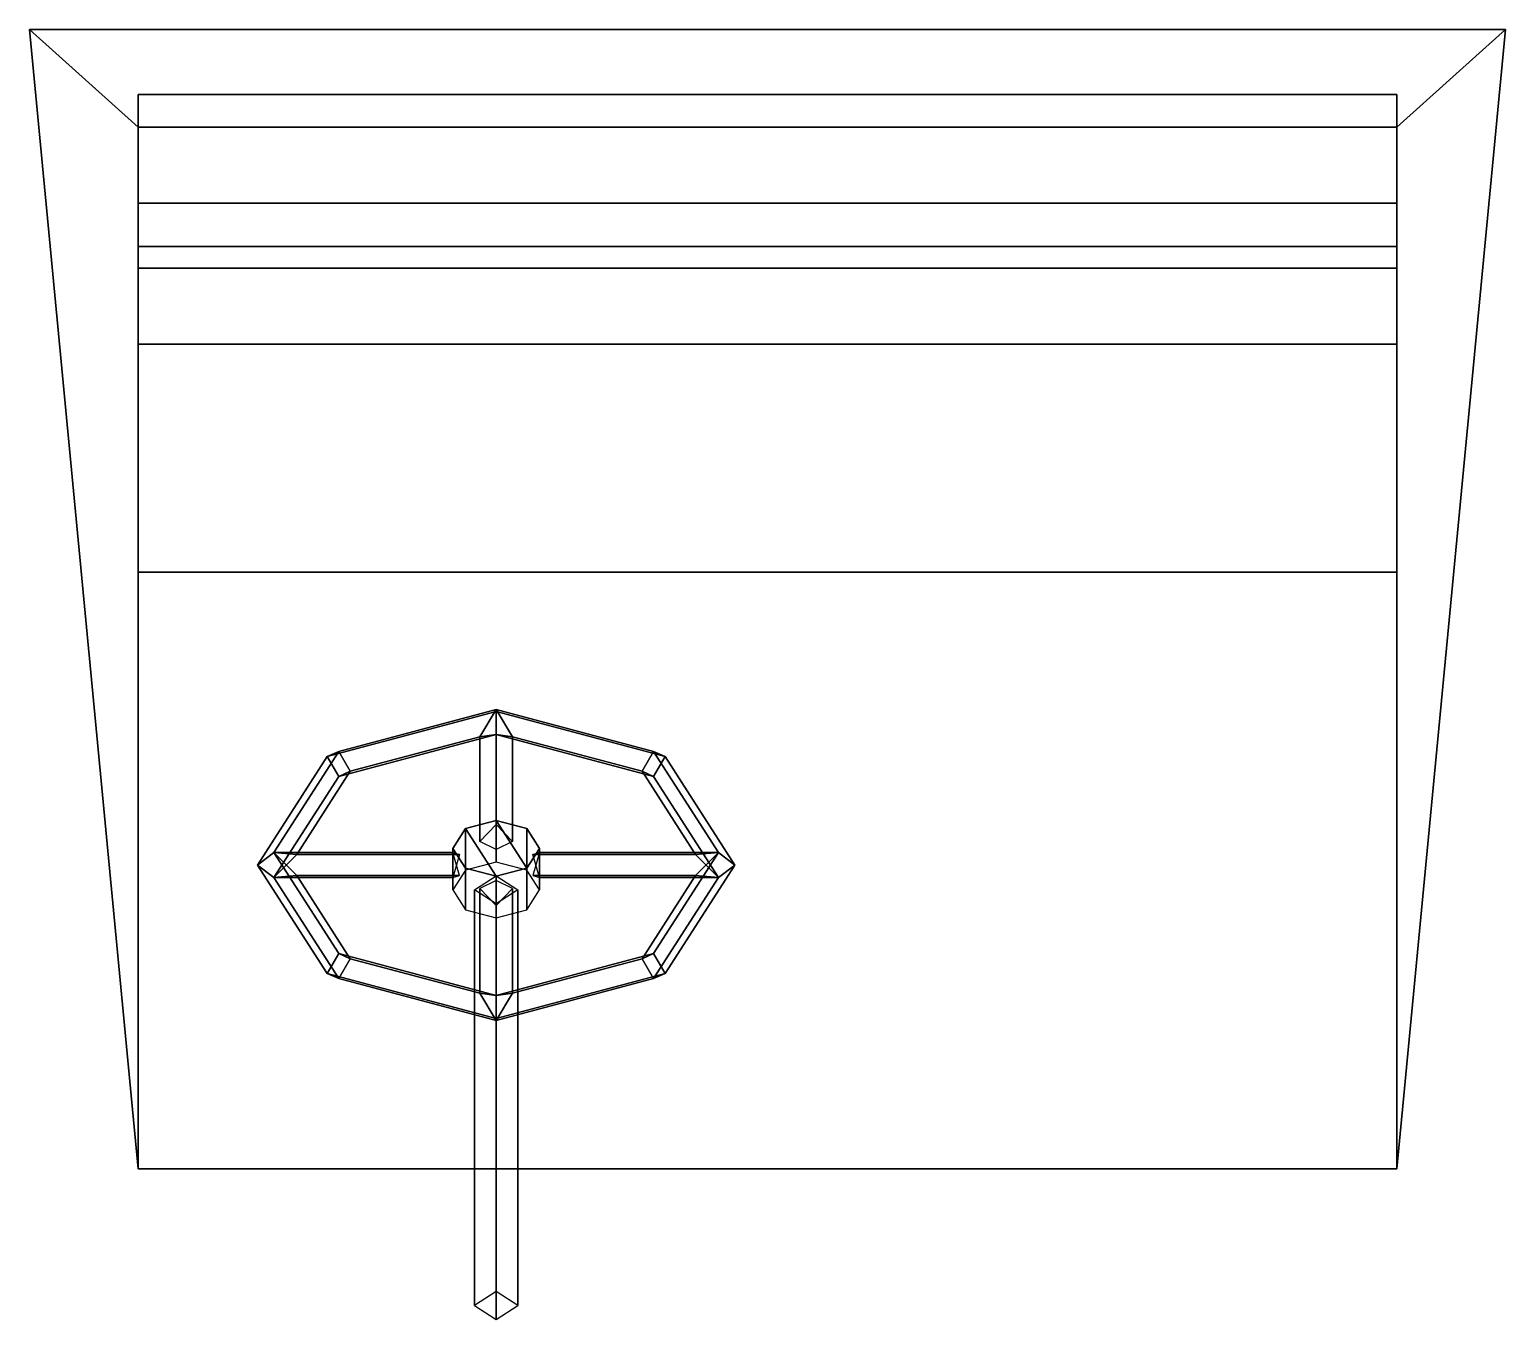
# Model space of a CAD drawing. Extents: x -0.68 to 0.68, y -1.65 to -0.46.
import ezdxf

# ---------------------------------------------------------------- set-up
doc = ezdxf.new("R2010")
doc.units = 0
doc.layers.add('INTERNALS', color=5, linetype='CONTINUOUS')

msp = doc.modelspace()

# ---------------------------------------------------------------- linework, layer by layer
at = {"layer": 'INTERNALS'}
for points in [[(0.68, -0.46, 0.91), (0.68, -0.46, 1.64), (-0.68, -0.46, 1.64), (-0.68, -0.46, 0.91)], [(-0.58, -0.55, 0.91), (-0.68, -0.46, 0.91), (-0.58, -1.51, 0.91), (-0.58, -0.96, 0.91)], [(-0.68, -0.46, 0.91), (-0.58, -0.55, 0.91), (0.58, -0.55, 0.91), (0.68, -0.46, 0.91)], [(-0.68, -0.46, 0.91), (-0.68, -0.46, 1.64), (-0.58, -1.51, 1.64), (-0.58, -1.51, 0.91)], [(0.58, -0.96, 0.91), (0.58, -1.51, 0.91), (0.68, -0.46, 0.91), (0.58, -0.55, 0.91)], [(0.58, -1.51, 0.91), (0.58, -1.51, 1.64), (0.68, -0.46, 1.64), (0.68, -0.46, 0.91)], [(-0.58, -0.52, 1.81), (-0.58, -0.62, 1.83), (0.58, -0.62, 1.83), (0.58, -0.52, 1.81)], [(-0.58, -0.55, 1.41), (-0.58, -0.52, 1.81), (0.58, -0.52, 1.81), (0.58, -0.55, 1.41)], [(-0.58, -0.52, 1.81), (-0.58, -0.55, 1.41), (-0.58, -0.68, 1.81), (-0.58, -0.62, 1.83)], [(0.58, -0.62, 1.83), (0.58, -0.68, 1.81), (0.58, -0.55, 1.41), (0.58, -0.52, 1.81)], [(-0.58, -0.55, 0.91), (-0.58, -0.55, 1.41), (0.58, -0.55, 1.41), (0.58, -0.55, 0.91)], [(-0.58, -0.75, 1.41), (-0.58, -0.55, 0.91), (-0.58, -0.96, 0.91), (-0.58, -0.96, 1.41)], [(-0.58, -0.55, 1.41), (-0.58, -0.55, 0.91), (-0.58, -0.75, 1.41), (-0.58, -0.68, 1.81)], [(0.58, -0.96, 1.41), (0.58, -0.96, 0.91), (0.58, -0.55, 0.91), (0.58, -0.75, 1.41)], [(0.58, -0.68, 1.81), (0.58, -0.75, 1.41), (0.58, -0.55, 0.91), (0.58, -0.55, 1.41)], [(-0.58, -0.62, 1.83), (-0.58, -0.66, 1.83), (0.58, -0.66, 1.83), (0.58, -0.62, 1.83)], [(-0.58, -0.62, 1.83), (-0.58, -0.68, 1.81), (-0.58, -0.66, 1.83)], [(0.58, -0.66, 1.83), (0.58, -0.68, 1.81), (0.58, -0.62, 1.83)], [(-0.58, -0.66, 1.83), (-0.58, -0.68, 1.81), (0.58, -0.68, 1.81), (0.58, -0.66, 1.83)], [(-0.58, -0.68, 1.81), (-0.58, -0.75, 1.41), (0.58, -0.75, 1.41), (0.58, -0.68, 1.81)], [(-0.58, -0.75, 1.41), (-0.58, -0.96, 1.41), (0.58, -0.96, 1.41), (0.58, -0.75, 1.41)], [(-0.58, -0.96, 0.91), (-0.58, -1.51, 0.91), (0.58, -1.51, 0.91), (0.58, -0.96, 0.91)], [(-0.58, -0.96, 1.41), (-0.58, -0.96, 0.91), (0.58, -0.96, 0.91), (0.58, -0.96, 1.41)], [(-0.25, -1.0867, 1.5926), (-0.25, -1.0886, 1.5715), (-0.4056, -1.13, 1.6208), (-0.395, -1.1253, 1.6386)], [(-0.265, -1.1119, 1.5992), (-0.25, -1.0867, 1.5926), (-0.395, -1.1253, 1.6386), (-0.3844, -1.1436, 1.6371)], [(-0.265, -1.2083, 1.7141), (-0.25, -1.1928, 1.719), (-0.25, -1.0867, 1.5926), (-0.265, -1.1119, 1.5992)], [(-0.1156, -1.1436, 1.6371), (-0.105, -1.1253, 1.6386), (-0.25, -1.0867, 1.5926), (-0.235, -1.1119, 1.5992)], [(-0.105, -1.1253, 1.6386), (-0.0944, -1.13, 1.6208), (-0.25, -1.0886, 1.5715), (-0.25, -1.0867, 1.5926)], [(-0.25, -1.1928, 1.719), (-0.235, -1.2083, 1.7141), (-0.235, -1.1119, 1.5992), (-0.25, -1.0867, 1.5926)], [(-0.25, -1.0886, 1.5715), (-0.25, -1.1097, 1.5733), (-0.395, -1.1483, 1.6193), (-0.4056, -1.13, 1.6208)], [(-0.0944, -1.13, 1.6208), (-0.105, -1.1483, 1.6193), (-0.25, -1.1097, 1.5733), (-0.25, -1.0886, 1.5715)], [(-0.25, -1.1097, 1.5733), (-0.265, -1.1119, 1.5992), (-0.3844, -1.1436, 1.6371), (-0.395, -1.1483, 1.6193)], [(-0.25, -1.2158, 1.6997), (-0.265, -1.2083, 1.7141), (-0.265, -1.1119, 1.5992), (-0.25, -1.1097, 1.5733)], [(-0.105, -1.1483, 1.6193), (-0.1156, -1.1436, 1.6371), (-0.235, -1.1119, 1.5992), (-0.25, -1.1097, 1.5733)], [(-0.235, -1.2083, 1.7141), (-0.25, -1.2158, 1.6997), (-0.25, -1.1097, 1.5733), (-0.235, -1.1119, 1.5992)], [(-0.395, -1.1253, 1.6386), (-0.4056, -1.13, 1.6208), (-0.47, -1.23, 1.74), (-0.455, -1.2185, 1.7496)], [(-0.3844, -1.1436, 1.6371), (-0.395, -1.1253, 1.6386), (-0.455, -1.2185, 1.7496), (-0.4338, -1.2204, 1.7285)], [(-0.0662, -1.2204, 1.7285), (-0.045, -1.2185, 1.7496), (-0.105, -1.1253, 1.6386), (-0.1156, -1.1436, 1.6371)], [(-0.045, -1.2185, 1.7496), (-0.03, -1.23, 1.74), (-0.0944, -1.13, 1.6208), (-0.105, -1.1253, 1.6386)], [(-0.4056, -1.13, 1.6208), (-0.395, -1.1483, 1.6193), (-0.455, -1.2415, 1.7304), (-0.47, -1.23, 1.74)], [(-0.03, -1.23, 1.74), (-0.045, -1.2415, 1.7304), (-0.105, -1.1483, 1.6193), (-0.0944, -1.13, 1.6208)], [(-0.395, -1.1483, 1.6193), (-0.3844, -1.1436, 1.6371), (-0.4338, -1.2204, 1.7285), (-0.455, -1.2415, 1.7304)], [(-0.045, -1.2415, 1.7304), (-0.0662, -1.2204, 1.7285), (-0.1156, -1.1436, 1.6371), (-0.105, -1.1483, 1.6193)], [(-0.29, -1.2147, 1.7529), (-0.2783, -1.1965, 1.7312), (-0.2783, -1.2348, 1.699), (-0.29, -1.253, 1.7207)], [(-0.25, -1.2404, 1.7835), (-0.2783, -1.1965, 1.7312), (-0.29, -1.2147, 1.7529), (-0.2783, -1.2329, 1.7745)], [(-0.2783, -1.1965, 1.7312), (-0.25, -1.189, 1.7222), (-0.25, -1.2273, 1.6901), (-0.2783, -1.2348, 1.699)], [(-0.2217, -1.2329, 1.7745), (-0.25, -1.189, 1.7222), (-0.2783, -1.1965, 1.7312), (-0.25, -1.2404, 1.7835)], [(-0.25, -1.189, 1.7222), (-0.2217, -1.1965, 1.7312), (-0.2217, -1.2348, 1.699), (-0.25, -1.2273, 1.6901)], [(-0.21, -1.2147, 1.7529), (-0.2217, -1.1965, 1.7312), (-0.25, -1.189, 1.7222), (-0.2217, -1.2329, 1.7745)], [(-0.2217, -1.1965, 1.7312), (-0.21, -1.2147, 1.7529), (-0.21, -1.253, 1.7207), (-0.2217, -1.2348, 1.699)], [(-0.455, -1.2185, 1.7496), (-0.47, -1.23, 1.74), (-0.4056, -1.33, 1.8592), (-0.395, -1.3117, 1.8607)], [(-0.4338, -1.2396, 1.7515), (-0.455, -1.2185, 1.7496), (-0.395, -1.3117, 1.8607), (-0.3844, -1.3164, 1.8429)], [(-0.2838, -1.2396, 1.7515), (-0.29, -1.2185, 1.7496), (-0.455, -1.2185, 1.7496), (-0.4338, -1.2396, 1.7515)], [(-0.29, -1.2185, 1.7496), (-0.2838, -1.2204, 1.7285), (-0.4338, -1.2204, 1.7285), (-0.455, -1.2185, 1.7496)], [(-0.2838, -1.2204, 1.7285), (-0.29, -1.2415, 1.7304), (-0.455, -1.2415, 1.7304), (-0.4338, -1.2204, 1.7285)], [(-0.2783, -1.2329, 1.7745), (-0.29, -1.2147, 1.7529), (-0.29, -1.253, 1.7207), (-0.2783, -1.2712, 1.7424)], [(-0.21, -1.2147, 1.7529), (-0.2217, -1.2329, 1.7745), (-0.2217, -1.2712, 1.7424), (-0.21, -1.253, 1.7207)], [(-0.21, -1.2185, 1.7496), (-0.2162, -1.2396, 1.7515), (-0.0662, -1.2396, 1.7515), (-0.045, -1.2185, 1.7496)], [(-0.2162, -1.2204, 1.7285), (-0.21, -1.2185, 1.7496), (-0.045, -1.2185, 1.7496), (-0.0662, -1.2204, 1.7285)], [(-0.21, -1.2415, 1.7304), (-0.2162, -1.2204, 1.7285), (-0.0662, -1.2204, 1.7285), (-0.045, -1.2415, 1.7304)], [(-0.1156, -1.3164, 1.8429), (-0.105, -1.3117, 1.8607), (-0.045, -1.2185, 1.7496), (-0.0662, -1.2396, 1.7515)], [(-0.105, -1.3117, 1.8607), (-0.0944, -1.33, 1.8592), (-0.03, -1.23, 1.74), (-0.045, -1.2185, 1.7496)], [(-0.47, -1.23, 1.74), (-0.455, -1.2415, 1.7304), (-0.395, -1.3347, 1.8414), (-0.4056, -1.33, 1.8592)], [(-0.25, -1.2404, 1.7835), (-0.2783, -1.2329, 1.7745), (-0.2783, -1.2712, 1.7424), (-0.25, -1.2787, 1.7514)], [(-0.2217, -1.2329, 1.7745), (-0.25, -1.2404, 1.7835), (-0.25, -1.2787, 1.7514), (-0.2217, -1.2712, 1.7424)], [(-0.0944, -1.33, 1.8592), (-0.105, -1.3347, 1.8414), (-0.045, -1.2415, 1.7304), (-0.03, -1.23, 1.74)], [(-0.455, -1.2415, 1.7304), (-0.4338, -1.2396, 1.7515), (-0.3844, -1.3164, 1.8429), (-0.395, -1.3347, 1.8414)], [(-0.29, -1.2415, 1.7304), (-0.2838, -1.2396, 1.7515), (-0.4338, -1.2396, 1.7515), (-0.455, -1.2415, 1.7304)], [(-0.27, -1.253, 1.7207), (-0.25, -1.2401, 1.7054), (-0.25, -1.6231, 1.384), (-0.27, -1.636, 1.3993)], [(-0.25, -1.2442, 1.7803), (-0.265, -1.2517, 1.7659), (-0.265, -1.3481, 1.8808), (-0.25, -1.3503, 1.9067)], [(-0.25, -1.2401, 1.7054), (-0.23, -1.253, 1.7207), (-0.23, -1.636, 1.3993), (-0.25, -1.6231, 1.384)], [(-0.235, -1.2517, 1.7659), (-0.25, -1.2442, 1.7803), (-0.25, -1.3503, 1.9067), (-0.235, -1.3481, 1.8808)], [(-0.2162, -1.2396, 1.7515), (-0.21, -1.2415, 1.7304), (-0.045, -1.2415, 1.7304), (-0.0662, -1.2396, 1.7515)], [(-0.105, -1.3347, 1.8414), (-0.1156, -1.3164, 1.8429), (-0.0662, -1.2396, 1.7515), (-0.045, -1.2415, 1.7304)], [(-0.25, -1.2658, 1.736), (-0.27, -1.253, 1.7207), (-0.27, -1.636, 1.3993), (-0.25, -1.6489, 1.4146)], [(-0.265, -1.2517, 1.7659), (-0.25, -1.2672, 1.761), (-0.25, -1.3733, 1.8874), (-0.265, -1.3481, 1.8808)], [(-0.25, -1.2672, 1.761), (-0.235, -1.2517, 1.7659), (-0.235, -1.3481, 1.8808), (-0.25, -1.3733, 1.8874)], [(-0.23, -1.253, 1.7207), (-0.25, -1.2658, 1.736), (-0.25, -1.6489, 1.4146), (-0.23, -1.636, 1.3993)], [(-0.395, -1.3117, 1.8607), (-0.4056, -1.33, 1.8592), (-0.25, -1.3714, 1.9085), (-0.25, -1.3503, 1.9067)], [(-0.3844, -1.3164, 1.8429), (-0.395, -1.3117, 1.8607), (-0.25, -1.3503, 1.9067), (-0.265, -1.3481, 1.8808)], [(-0.395, -1.3347, 1.8414), (-0.3844, -1.3164, 1.8429), (-0.265, -1.3481, 1.8808), (-0.25, -1.3733, 1.8874)], [(-0.25, -1.3503, 1.9067), (-0.25, -1.3714, 1.9085), (-0.0944, -1.33, 1.8592), (-0.105, -1.3117, 1.8607)], [(-0.235, -1.3481, 1.8808), (-0.25, -1.3503, 1.9067), (-0.105, -1.3117, 1.8607), (-0.1156, -1.3164, 1.8429)], [(-0.25, -1.3733, 1.8874), (-0.235, -1.3481, 1.8808), (-0.1156, -1.3164, 1.8429), (-0.105, -1.3347, 1.8414)], [(-0.4056, -1.33, 1.8592), (-0.395, -1.3347, 1.8414), (-0.25, -1.3733, 1.8874), (-0.25, -1.3714, 1.9085)], [(-0.25, -1.3714, 1.9085), (-0.25, -1.3733, 1.8874), (-0.105, -1.3347, 1.8414), (-0.0944, -1.33, 1.8592)], [(-0.58, -1.51, 0.91), (-0.58, -1.51, 1.64), (0.58, -1.51, 1.64), (0.58, -1.51, 0.91)]]:
    msp.add_3dface(points, dxfattribs=at)

doc.saveas('drawing.dxf')
